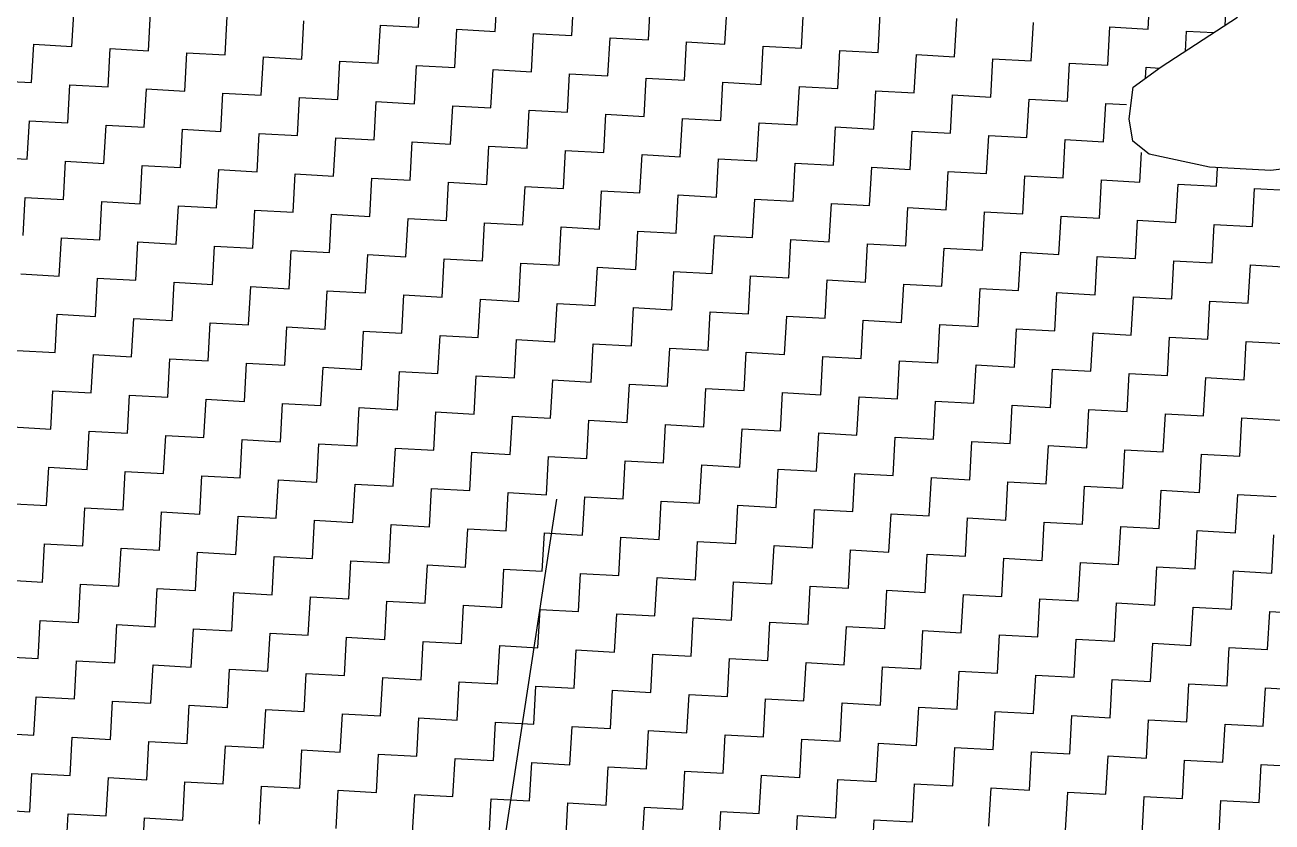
# Model space of a CAD drawing. Header units: metres. Extents: x 277693 to 280943, y 2038920 to 2043234.
# Drawn here: x 279005.1 to 279415.4, y 2042357.4 to 2042619.8 of the extents above; entities that cross this region are included whole.
import ezdxf

# ---------------------------------------------------------------- set-up
doc = ezdxf.new("R2010")
doc.units = ezdxf.units.M
doc.header["$MEASUREMENT"] = 0
doc.layers.add('POLY_HATCH', color=12, linetype='Continuous')

# ---------------------------------------------------------------- blocks, each defined once
blk = doc.blocks.new('344')
blk.add_lwpolyline([(279143.14, 2042221.69), (279180.17, 2042463.7)])
at = {"layer": 'POLY_HATCH', "linetype": 'Continuous'}
for p, q in [((279134.67, 2042619.09), (279135.36, 2042631.68)), ((279159.86, 2042617.7), (279160.55, 2042630.29)), ((279374.67, 2042618.48), (279375.37, 2042631.08)), ((279400.01, 2042619.76), (279400.56, 2042629.69)), ((279020.61, 2042612.74), (279021.31, 2042625.34)), ((279185.05, 2042616.31), (279185.74, 2042628.9)), ((279210.24, 2042614.92), (279210.93, 2042627.51)), ((279235.43, 2042613.53), (279236.13, 2042626.12)), ((279045.8, 2042611.35), (279046.5, 2042623.95)), ((279071, 2042609.96), (279071.69, 2042622.56)), ((279096.19, 2042608.57), (279096.88, 2042621.17)), ((279260.62, 2042612.14), (279261.32, 2042624.73)), ((279285.81, 2042610.75), (279286.51, 2042623.35)), ((279311, 2042609.36), (279311.7, 2042621.96)), ((279121.38, 2042607.19), (279122.07, 2042619.78)), ((279122.07, 2042619.78), (279134.67, 2042619.09)), ((279146.57, 2042605.8), (279147.26, 2042618.39)), ((279147.26, 2042618.39), (279159.86, 2042617.7)), ((279171.76, 2042604.41), (279172.45, 2042617)), ((279172.45, 2042617), (279185.05, 2042616.31)), ((279336.19, 2042607.97), (279336.89, 2042620.57)), ((279361.38, 2042606.58), (279362.08, 2042619.18)), ((279362.08, 2042619.18), (279374.67, 2042618.48)), ((279386.91, 2042611.22), (279387.27, 2042617.79)), ((279387.27, 2042617.79), (279396.23, 2042617.29)), ((279007.32, 2042600.84), (279008.02, 2042613.44)), ((279008.02, 2042613.44), (279020.61, 2042612.74)), ((279196.95, 2042603.02), (279197.64, 2042615.61)), ((279197.64, 2042615.61), (279210.24, 2042614.92)), ((279222.14, 2042601.63), (279222.83, 2042614.22)), ((279222.83, 2042614.22), (279235.43, 2042613.53)), ((279247.33, 2042600.24), (279248.03, 2042612.83)), ((279248.03, 2042612.83), (279260.62, 2042612.14)), ((279032.51, 2042599.45), (279033.21, 2042612.05)), ((279033.21, 2042612.05), (279045.8, 2042611.35)), ((279057.71, 2042598.06), (279058.4, 2042610.66)), ((279058.4, 2042610.66), (279071, 2042609.96)), ((279082.9, 2042596.67), (279083.59, 2042609.27)), ((279083.59, 2042609.27), (279096.19, 2042608.57)), ((279272.52, 2042598.85), (279273.22, 2042611.44)), ((279273.22, 2042611.44), (279285.81, 2042610.75)), ((279297.71, 2042597.46), (279298.41, 2042610.05)), ((279298.41, 2042610.05), (279311, 2042609.36)), ((279322.9, 2042596.07), (279323.6, 2042608.67)), ((279323.6, 2042608.67), (279336.19, 2042607.97)), ((279108.09, 2042595.28), (279108.78, 2042607.88)), ((279108.78, 2042607.88), (279121.38, 2042607.19)), ((279133.28, 2042593.9), (279133.97, 2042606.49)), ((279133.97, 2042606.49), (279146.57, 2042605.8)), ((279158.47, 2042592.51), (279159.16, 2042605.1)), ((279159.16, 2042605.1), (279171.76, 2042604.41)), ((279348.09, 2042594.68), (279348.79, 2042607.28)), ((279348.79, 2042607.28), (279361.38, 2042606.58)), ((279373.78, 2042602.27), (279373.98, 2042605.89)), ((279373.98, 2042605.89), (279378.41, 2042605.64)), ((278994.73, 2042601.54), (279007.32, 2042600.84)), ((279183.66, 2042591.12), (279184.35, 2042603.71)), ((279184.35, 2042603.71), (279196.95, 2042603.02)), ((279208.85, 2042589.73), (279209.54, 2042602.32)), ((279209.54, 2042602.32), (279222.14, 2042601.63)), ((279234.04, 2042588.34), (279234.74, 2042600.93)), ((279234.74, 2042600.93), (279247.33, 2042600.24)), ((279019.22, 2042587.55), (279019.92, 2042600.15)), ((279019.92, 2042600.15), (279032.51, 2042599.45)), ((279044.42, 2042586.16), (279045.11, 2042598.76)), ((279045.11, 2042598.76), (279057.71, 2042598.06)), ((279069.61, 2042584.77), (279070.3, 2042597.37)), ((279070.3, 2042597.37), (279082.9, 2042596.67)), ((279259.23, 2042586.95), (279259.93, 2042599.54)), ((279259.93, 2042599.54), (279272.52, 2042598.85)), ((279284.42, 2042585.56), (279285.12, 2042598.15)), ((279285.12, 2042598.15), (279297.71, 2042597.46)), ((279309.61, 2042584.17), (279310.31, 2042596.76)), ((279310.31, 2042596.76), (279322.9, 2042596.07)), ((279094.8, 2042583.38), (279095.49, 2042595.98)), ((279095.49, 2042595.98), (279108.09, 2042595.28)), ((279119.99, 2042581.99), (279120.68, 2042594.59)), ((279120.68, 2042594.59), (279133.28, 2042593.9)), ((279145.18, 2042580.6), (279145.87, 2042593.2)), ((279145.87, 2042593.2), (279158.47, 2042592.51)), ((279334.8, 2042582.78), (279335.5, 2042595.38)), ((279335.5, 2042595.38), (279348.09, 2042594.68)), ((279359.99, 2042581.39), (279360.69, 2042593.99)), ((279360.69, 2042593.99), (279367.59, 2042593.61)), ((279005.93, 2042575.65), (279006.63, 2042588.25)), ((279006.63, 2042588.25), (279019.22, 2042587.55)), ((279170.37, 2042579.22), (279171.06, 2042591.81)), ((279171.06, 2042591.81), (279183.66, 2042591.12)), ((279195.56, 2042577.83), (279196.25, 2042590.42)), ((279196.25, 2042590.42), (279208.85, 2042589.73)), ((279220.75, 2042576.44), (279221.45, 2042589.03)), ((279221.45, 2042589.03), (279234.04, 2042588.34)), ((279031.13, 2042574.26), (279031.82, 2042586.86)), ((279031.82, 2042586.86), (279044.42, 2042586.16)), ((279056.32, 2042572.87), (279057.01, 2042585.47)), ((279057.01, 2042585.47), (279069.61, 2042584.77)), ((279081.51, 2042571.48), (279082.2, 2042584.08)), ((279082.2, 2042584.08), (279094.8, 2042583.38)), ((279245.94, 2042575.05), (279246.64, 2042587.64)), ((279246.64, 2042587.64), (279259.23, 2042586.95)), ((279271.13, 2042573.66), (279271.83, 2042586.25)), ((279271.83, 2042586.25), (279284.42, 2042585.56)), ((279296.32, 2042572.27), (279297.02, 2042584.86)), ((279297.02, 2042584.86), (279309.61, 2042584.17)), ((279106.7, 2042570.09), (279107.39, 2042582.69)), ((279107.39, 2042582.69), (279119.99, 2042581.99)), ((279131.89, 2042568.7), (279132.58, 2042581.3)), ((279132.58, 2042581.3), (279145.18, 2042580.6)), ((279157.08, 2042567.31), (279157.77, 2042579.91)), ((279157.77, 2042579.91), (279170.37, 2042579.22)), ((279321.51, 2042570.88), (279322.21, 2042583.47)), ((279322.21, 2042583.47), (279334.8, 2042582.78)), ((279346.7, 2042569.49), (279347.4, 2042582.09)), ((279347.4, 2042582.09), (279359.99, 2042581.39)), ((278993.34, 2042576.35), (279005.93, 2042575.65)), ((279182.27, 2042565.93), (279182.96, 2042578.52)), ((279182.96, 2042578.52), (279195.56, 2042577.83)), ((279207.46, 2042564.54), (279208.16, 2042577.13)), ((279208.16, 2042577.13), (279220.75, 2042576.44)), ((279232.65, 2042563.15), (279233.35, 2042575.74)), ((279233.35, 2042575.74), (279245.94, 2042575.05)), ((279371.9, 2042568.1), (279372.43, 2042577.83)), ((279017.84, 2042562.36), (279018.53, 2042574.96)), ((279018.53, 2042574.96), (279031.13, 2042574.26)), ((279043.03, 2042560.97), (279043.72, 2042573.57)), ((279043.72, 2042573.57), (279056.32, 2042572.87)), ((279068.22, 2042559.58), (279068.91, 2042572.18)), ((279068.91, 2042572.18), (279081.51, 2042571.48)), ((279257.84, 2042561.76), (279258.54, 2042574.35)), ((279258.54, 2042574.35), (279271.13, 2042573.66)), ((279283.03, 2042560.37), (279283.73, 2042572.96)), ((279283.73, 2042572.96), (279296.32, 2042572.27)), ((279308.22, 2042558.98), (279308.92, 2042571.57)), ((279308.92, 2042571.57), (279321.51, 2042570.88)), ((279397.09, 2042566.71), (279397.42, 2042572.82)), ((279093.41, 2042558.19), (279094.1, 2042570.79)), ((279094.1, 2042570.79), (279106.7, 2042570.09)), ((279118.6, 2042556.8), (279119.29, 2042569.4)), ((279119.29, 2042569.4), (279131.89, 2042568.7)), ((279143.79, 2042555.41), (279144.48, 2042568.01)), ((279144.48, 2042568.01), (279157.08, 2042567.31)), ((279333.41, 2042557.59), (279334.11, 2042570.18)), ((279334.11, 2042570.18), (279346.7, 2042569.49)), ((279358.61, 2042556.2), (279359.3, 2042568.8)), ((279359.3, 2042568.8), (279371.9, 2042568.1)), ((279168.98, 2042554.02), (279169.67, 2042566.62)), ((279169.67, 2042566.62), (279182.27, 2042565.93)), ((279194.17, 2042552.64), (279194.87, 2042565.23)), ((279194.87, 2042565.23), (279207.46, 2042564.54)), ((279219.36, 2042551.25), (279220.06, 2042563.84)), ((279220.06, 2042563.84), (279232.65, 2042563.15)), ((279383.8, 2042554.81), (279384.49, 2042567.41)), ((279384.49, 2042567.41), (279397.09, 2042566.71)), ((279408.99, 2042553.42), (279409.68, 2042566.02)), ((279409.68, 2042566.02), (279422.28, 2042565.32)), ((279004.55, 2042550.46), (279005.24, 2042563.06)), ((279005.24, 2042563.06), (279017.84, 2042562.36)), ((279029.74, 2042549.07), (279030.43, 2042561.67)), ((279030.43, 2042561.67), (279043.03, 2042560.97)), ((279054.93, 2042547.68), (279055.62, 2042560.28)), ((279055.62, 2042560.28), (279068.22, 2042559.58)), ((279244.55, 2042549.86), (279245.25, 2042562.45)), ((279245.25, 2042562.45), (279257.84, 2042561.76)), ((279269.74, 2042548.47), (279270.44, 2042561.06)), ((279270.44, 2042561.06), (279283.03, 2042560.37)), ((279294.93, 2042547.08), (279295.63, 2042559.67)), ((279295.63, 2042559.67), (279308.22, 2042558.98)), ((279080.12, 2042546.29), (279080.81, 2042558.89)), ((279080.81, 2042558.89), (279093.41, 2042558.19)), ((279105.31, 2042544.9), (279106, 2042557.5)), ((279106, 2042557.5), (279118.6, 2042556.8)), ((279130.5, 2042543.51), (279131.19, 2042556.11)), ((279131.19, 2042556.11), (279143.79, 2042555.41)), ((279320.12, 2042545.69), (279320.82, 2042558.28)), ((279320.82, 2042558.28), (279333.41, 2042557.59)), ((279345.32, 2042544.3), (279346.01, 2042556.89)), ((279346.01, 2042556.89), (279358.61, 2042556.2)), ((279370.51, 2042542.91), (279371.2, 2042555.51)), ((279371.2, 2042555.51), (279383.8, 2042554.81)), ((279155.69, 2042542.12), (279156.38, 2042554.72)), ((279156.38, 2042554.72), (279168.98, 2042554.02)), ((279180.88, 2042540.73), (279181.58, 2042553.33)), ((279181.58, 2042553.33), (279194.17, 2042552.64)), ((279206.07, 2042539.35), (279206.77, 2042551.94)), ((279206.77, 2042551.94), (279219.36, 2042551.25)), ((279395.7, 2042541.52), (279396.39, 2042554.12)), ((279396.39, 2042554.12), (279408.99, 2042553.42)), ((279016.45, 2042537.17), (279017.14, 2042549.77)), ((279017.14, 2042549.77), (279029.74, 2042549.07)), ((279041.64, 2042535.78), (279042.33, 2042548.38)), ((279042.33, 2042548.38), (279054.93, 2042547.68)), ((279066.83, 2042534.39), (279067.52, 2042546.99)), ((279067.52, 2042546.99), (279080.12, 2042546.29)), ((279231.26, 2042537.96), (279231.96, 2042550.55)), ((279231.96, 2042550.55), (279244.55, 2042549.86)), ((279256.45, 2042536.57), (279257.15, 2042549.16)), ((279257.15, 2042549.16), (279269.74, 2042548.47)), ((279281.64, 2042535.18), (279282.34, 2042547.77)), ((279282.34, 2042547.77), (279294.93, 2042547.08)), ((279092.02, 2042533), (279092.71, 2042545.6)), ((279092.71, 2042545.6), (279105.31, 2042544.9)), ((279117.21, 2042531.61), (279117.9, 2042544.21)), ((279117.9, 2042544.21), (279130.5, 2042543.51)), ((279142.4, 2042530.22), (279143.09, 2042542.82)), ((279143.09, 2042542.82), (279155.69, 2042542.12)), ((279306.83, 2042533.79), (279307.53, 2042546.38)), ((279307.53, 2042546.38), (279320.12, 2042545.69)), ((279332.03, 2042532.4), (279332.72, 2042544.99)), ((279332.72, 2042544.99), (279345.32, 2042544.3)), ((279357.22, 2042531.01), (279357.91, 2042543.6)), ((279357.91, 2042543.6), (279370.51, 2042542.91)), ((279167.59, 2042528.83), (279168.29, 2042541.43)), ((279168.29, 2042541.43), (279180.88, 2042540.73)), ((279192.78, 2042527.44), (279193.48, 2042540.04)), ((279193.48, 2042540.04), (279206.07, 2042539.35)), ((279382.41, 2042529.62), (279383.1, 2042542.22)), ((279383.1, 2042542.22), (279395.7, 2042541.52)), ((279407.6, 2042528.23), (279408.29, 2042540.83)), ((279408.29, 2042540.83), (279420.89, 2042540.13)), ((279003.85, 2042537.86), (279016.45, 2042537.17)), ((279028.35, 2042523.88), (279029.04, 2042536.48)), ((279029.04, 2042536.48), (279041.64, 2042535.78)), ((279053.54, 2042522.49), (279054.23, 2042535.09)), ((279054.23, 2042535.09), (279066.83, 2042534.39)), ((279217.97, 2042526.06), (279218.67, 2042538.65)), ((279218.67, 2042538.65), (279231.26, 2042537.96)), ((279243.16, 2042524.67), (279243.86, 2042537.26)), ((279243.86, 2042537.26), (279256.45, 2042536.57)), ((279268.35, 2042523.28), (279269.05, 2042535.87)), ((279269.05, 2042535.87), (279281.64, 2042535.18)), ((279078.73, 2042521.1), (279079.42, 2042533.7)), ((279079.42, 2042533.7), (279092.02, 2042533)), ((279103.92, 2042519.71), (279104.61, 2042532.31)), ((279104.61, 2042532.31), (279117.21, 2042531.61)), ((279129.11, 2042518.32), (279129.8, 2042530.92)), ((279129.8, 2042530.92), (279142.4, 2042530.22)), ((279293.54, 2042521.89), (279294.24, 2042534.48)), ((279294.24, 2042534.48), (279306.83, 2042533.79)), ((279318.74, 2042520.5), (279319.43, 2042533.09)), ((279319.43, 2042533.09), (279332.03, 2042532.4)), ((279343.93, 2042519.11), (279344.62, 2042531.7)), ((279344.62, 2042531.7), (279357.22, 2042531.01)), ((279154.3, 2042516.93), (279155, 2042529.53)), ((279155, 2042529.53), (279167.59, 2042528.83)), ((279179.49, 2042515.54), (279180.19, 2042528.14)), ((279180.19, 2042528.14), (279192.78, 2042527.44)), ((279204.68, 2042514.15), (279205.38, 2042526.75)), ((279205.38, 2042526.75), (279217.97, 2042526.06)), ((279369.12, 2042517.72), (279369.81, 2042530.31)), ((279369.81, 2042530.31), (279382.41, 2042529.62)), ((279394.31, 2042516.33), (279395, 2042528.93)), ((279395, 2042528.93), (279407.6, 2042528.23)), ((279015.06, 2042511.98), (279015.75, 2042524.57)), ((279015.75, 2042524.57), (279028.35, 2042523.88)), ((279040.25, 2042510.59), (279040.94, 2042523.19)), ((279040.94, 2042523.19), (279053.54, 2042522.49)), ((279229.87, 2042512.77), (279230.57, 2042525.36)), ((279230.57, 2042525.36), (279243.16, 2042524.67)), ((279255.06, 2042511.38), (279255.76, 2042523.97)), ((279255.76, 2042523.97), (279268.35, 2042523.28)), ((279280.25, 2042509.99), (279280.95, 2042522.58)), ((279280.95, 2042522.58), (279293.54, 2042521.89)), ((279065.44, 2042509.2), (279066.13, 2042521.8)), ((279066.13, 2042521.8), (279078.73, 2042521.1)), ((279090.63, 2042507.81), (279091.32, 2042520.41)), ((279091.32, 2042520.41), (279103.92, 2042519.71)), ((279115.82, 2042506.42), (279116.51, 2042519.02)), ((279116.51, 2042519.02), (279129.11, 2042518.32)), ((279305.45, 2042508.6), (279306.14, 2042521.19)), ((279306.14, 2042521.19), (279318.74, 2042520.5)), ((279330.64, 2042507.21), (279331.33, 2042519.8)), ((279331.33, 2042519.8), (279343.93, 2042519.11)), ((279355.83, 2042505.82), (279356.52, 2042518.41)), ((279356.52, 2042518.41), (279369.12, 2042517.72)), ((279141.01, 2042505.03), (279141.71, 2042517.63)), ((279141.71, 2042517.63), (279154.3, 2042516.93)), ((279166.2, 2042503.64), (279166.9, 2042516.24)), ((279166.9, 2042516.24), (279179.49, 2042515.54)), ((279191.39, 2042502.25), (279192.09, 2042514.85)), ((279192.09, 2042514.85), (279204.68, 2042514.15)), ((279381.02, 2042504.43), (279381.71, 2042517.02)), ((279381.71, 2042517.02), (279394.31, 2042516.33)), ((279406.21, 2042503.04), (279406.9, 2042515.64)), ((279406.9, 2042515.64), (279419.5, 2042514.94)), ((279002.46, 2042512.67), (279015.06, 2042511.98)), ((279026.96, 2042498.69), (279027.65, 2042511.28)), ((279027.65, 2042511.28), (279040.25, 2042510.59)), ((279216.58, 2042500.86), (279217.28, 2042513.46)), ((279217.28, 2042513.46), (279229.87, 2042512.77)), ((279241.77, 2042499.48), (279242.47, 2042512.07)), ((279242.47, 2042512.07), (279255.06, 2042511.38)), ((279266.96, 2042498.09), (279267.66, 2042510.68)), ((279267.66, 2042510.68), (279280.25, 2042509.99)), ((279052.15, 2042497.3), (279052.84, 2042509.9)), ((279052.84, 2042509.9), (279065.44, 2042509.2)), ((279077.34, 2042495.91), (279078.03, 2042508.51)), ((279078.03, 2042508.51), (279090.63, 2042507.81)), ((279102.53, 2042494.52), (279103.22, 2042507.12)), ((279103.22, 2042507.12), (279115.82, 2042506.42)), ((279292.16, 2042496.7), (279292.85, 2042509.29)), ((279292.85, 2042509.29), (279305.45, 2042508.6)), ((279317.35, 2042495.31), (279318.04, 2042507.9)), ((279318.04, 2042507.9), (279330.64, 2042507.21)), ((279342.54, 2042493.92), (279343.23, 2042506.51)), ((279343.23, 2042506.51), (279355.83, 2042505.82)), ((279127.72, 2042493.13), (279128.42, 2042505.73)), ((279128.42, 2042505.73), (279141.01, 2042505.03)), ((279152.91, 2042491.74), (279153.61, 2042504.34)), ((279153.61, 2042504.34), (279166.2, 2042503.64)), ((279178.1, 2042490.35), (279178.8, 2042502.95)), ((279178.8, 2042502.95), (279191.39, 2042502.25)), ((279367.73, 2042492.53), (279368.42, 2042505.12)), ((279368.42, 2042505.12), (279381.02, 2042504.43)), ((279392.92, 2042491.14), (279393.61, 2042503.73)), ((279393.61, 2042503.73), (279406.21, 2042503.04)), ((279013.67, 2042486.79), (279014.36, 2042499.38)), ((279014.36, 2042499.38), (279026.96, 2042498.69)), ((279038.86, 2042485.4), (279039.55, 2042497.99)), ((279039.55, 2042497.99), (279052.15, 2042497.3)), ((279203.29, 2042488.96), (279203.99, 2042501.56)), ((279203.99, 2042501.56), (279216.58, 2042500.86)), ((279228.48, 2042487.57), (279229.18, 2042500.17)), ((279229.18, 2042500.17), (279241.77, 2042499.48)), ((279253.67, 2042486.19), (279254.37, 2042498.78)), ((279254.37, 2042498.78), (279266.96, 2042498.09)), ((279064.05, 2042484.01), (279064.74, 2042496.61)), ((279064.74, 2042496.61), (279077.34, 2042495.91)), ((279089.24, 2042482.62), (279089.93, 2042495.22)), ((279089.93, 2042495.22), (279102.53, 2042494.52)), ((279114.43, 2042481.23), (279115.13, 2042493.83)), ((279115.13, 2042493.83), (279127.72, 2042493.13)), ((279278.87, 2042484.8), (279279.56, 2042497.39)), ((279279.56, 2042497.39), (279292.16, 2042496.7)), ((279304.06, 2042483.41), (279304.75, 2042496)), ((279304.75, 2042496), (279317.35, 2042495.31)), ((279329.25, 2042482.02), (279329.94, 2042494.61)), ((279329.94, 2042494.61), (279342.54, 2042493.92)), ((279139.62, 2042479.84), (279140.32, 2042492.44)), ((279140.32, 2042492.44), (279152.91, 2042491.74)), ((279164.81, 2042478.45), (279165.51, 2042491.05)), ((279165.51, 2042491.05), (279178.1, 2042490.35)), ((279190, 2042477.06), (279190.7, 2042489.66)), ((279190.7, 2042489.66), (279203.29, 2042488.96)), ((279354.44, 2042480.63), (279355.13, 2042493.22)), ((279355.13, 2042493.22), (279367.73, 2042492.53)), ((279379.63, 2042479.24), (279380.32, 2042491.83)), ((279380.32, 2042491.83), (279392.92, 2042491.14)), ((279404.82, 2042477.85), (279405.51, 2042490.44)), ((279405.51, 2042490.44), (279418.11, 2042489.75)), ((279001.07, 2042487.48), (279013.67, 2042486.79)), ((279025.57, 2042473.5), (279026.26, 2042486.09)), ((279026.26, 2042486.09), (279038.86, 2042485.4)), ((279215.19, 2042475.67), (279215.89, 2042488.27)), ((279215.89, 2042488.27), (279228.48, 2042487.57)), ((279240.38, 2042474.28), (279241.08, 2042486.88)), ((279241.08, 2042486.88), (279253.67, 2042486.19)), ((279265.58, 2042472.9), (279266.27, 2042485.49)), ((279266.27, 2042485.49), (279278.87, 2042484.8)), ((279050.76, 2042472.11), (279051.45, 2042484.7)), ((279051.45, 2042484.7), (279064.05, 2042484.01)), ((279075.95, 2042470.72), (279076.64, 2042483.32)), ((279076.64, 2042483.32), (279089.24, 2042482.62)), ((279101.14, 2042469.33), (279101.83, 2042481.93)), ((279101.83, 2042481.93), (279114.43, 2042481.23)), ((279290.77, 2042471.51), (279291.46, 2042484.1)), ((279291.46, 2042484.1), (279304.06, 2042483.41)), ((279315.96, 2042470.12), (279316.65, 2042482.71)), ((279316.65, 2042482.71), (279329.25, 2042482.02)), ((279341.15, 2042468.73), (279341.84, 2042481.32)), ((279341.84, 2042481.32), (279354.44, 2042480.63)), ((279126.33, 2042467.94), (279127.03, 2042480.54)), ((279127.03, 2042480.54), (279139.62, 2042479.84)), ((279151.52, 2042466.55), (279152.22, 2042479.15)), ((279152.22, 2042479.15), (279164.81, 2042478.45)), ((279176.71, 2042465.16), (279177.41, 2042477.76)), ((279177.41, 2042477.76), (279190, 2042477.06)), ((279366.34, 2042467.34), (279367.03, 2042479.93)), ((279367.03, 2042479.93), (279379.63, 2042479.24)), ((279391.53, 2042465.95), (279392.22, 2042478.54)), ((279392.22, 2042478.54), (279404.82, 2042477.85)), ((279012.28, 2042461.6), (279012.97, 2042474.19)), ((279012.97, 2042474.19), (279025.57, 2042473.5)), ((279201.9, 2042463.77), (279202.6, 2042476.37)), ((279202.6, 2042476.37), (279215.19, 2042475.67)), ((279227.09, 2042462.38), (279227.79, 2042474.98)), ((279227.79, 2042474.98), (279240.38, 2042474.28)), ((279252.28, 2042460.99), (279252.98, 2042473.59)), ((279252.98, 2042473.59), (279265.58, 2042472.9)), ((279037.47, 2042460.21), (279038.16, 2042472.8)), ((279038.16, 2042472.8), (279050.76, 2042472.11)), ((279062.66, 2042458.82), (279063.35, 2042471.41)), ((279063.35, 2042471.41), (279075.95, 2042470.72)), ((279087.85, 2042457.43), (279088.54, 2042470.03)), ((279088.54, 2042470.03), (279101.14, 2042469.33)), ((279277.48, 2042459.6), (279278.17, 2042472.2)), ((279278.17, 2042472.2), (279290.77, 2042471.51)), ((279302.67, 2042458.22), (279303.36, 2042470.81)), ((279303.36, 2042470.81), (279315.96, 2042470.12)), ((279327.86, 2042456.83), (279328.55, 2042469.42)), ((279328.55, 2042469.42), (279341.15, 2042468.73)), ((279113.04, 2042456.04), (279113.74, 2042468.64)), ((279113.74, 2042468.64), (279126.33, 2042467.94)), ((279138.23, 2042454.65), (279138.93, 2042467.25)), ((279138.93, 2042467.25), (279151.52, 2042466.55)), ((279163.42, 2042453.26), (279164.12, 2042465.86)), ((279164.12, 2042465.86), (279176.71, 2042465.16)), ((279353.05, 2042455.44), (279353.74, 2042468.03)), ((279353.74, 2042468.03), (279366.34, 2042467.34)), ((279378.24, 2042454.05), (279378.93, 2042466.64)), ((279378.93, 2042466.64), (279391.53, 2042465.95)), ((279403.43, 2042452.66), (279404.12, 2042465.25)), ((279404.12, 2042465.25), (279416.72, 2042464.56)), ((278999.68, 2042462.29), (279012.28, 2042461.6)), ((279024.18, 2042448.31), (279024.87, 2042460.9)), ((279024.87, 2042460.9), (279037.47, 2042460.21)), ((279188.61, 2042451.87), (279189.31, 2042464.47)), ((279189.31, 2042464.47), (279201.9, 2042463.77)), ((279213.8, 2042450.48), (279214.5, 2042463.08)), ((279214.5, 2042463.08), (279227.09, 2042462.38)), ((279238.99, 2042449.09), (279239.69, 2042461.69)), ((279239.69, 2042461.69), (279252.28, 2042460.99)), ((279049.37, 2042446.92), (279050.06, 2042459.51)), ((279050.06, 2042459.51), (279062.66, 2042458.82)), ((279074.56, 2042445.53), (279075.25, 2042458.12)), ((279075.25, 2042458.12), (279087.85, 2042457.43)), ((279099.75, 2042444.14), (279100.45, 2042456.74)), ((279100.45, 2042456.74), (279113.04, 2042456.04)), ((279264.19, 2042447.7), (279264.88, 2042460.3)), ((279264.88, 2042460.3), (279277.48, 2042459.6)), ((279289.38, 2042446.31), (279290.07, 2042458.91)), ((279290.07, 2042458.91), (279302.67, 2042458.22)), ((279314.57, 2042444.93), (279315.26, 2042457.52)), ((279315.26, 2042457.52), (279327.86, 2042456.83)), ((279124.94, 2042442.75), (279125.64, 2042455.35)), ((279125.64, 2042455.35), (279138.23, 2042454.65)), ((279150.13, 2042441.36), (279150.83, 2042453.96)), ((279150.83, 2042453.96), (279163.42, 2042453.26)), ((279175.32, 2042439.97), (279176.02, 2042452.57)), ((279176.02, 2042452.57), (279188.61, 2042451.87)), ((279339.76, 2042443.54), (279340.45, 2042456.13)), ((279340.45, 2042456.13), (279353.05, 2042455.44)), ((279364.95, 2042442.15), (279365.64, 2042454.74)), ((279365.64, 2042454.74), (279378.24, 2042454.05)), ((279390.14, 2042440.76), (279390.83, 2042453.35)), ((279390.83, 2042453.35), (279403.43, 2042452.66)), ((279010.89, 2042436.41), (279011.58, 2042449)), ((279011.58, 2042449), (279024.18, 2042448.31)), ((279200.51, 2042438.58), (279201.21, 2042451.18)), ((279201.21, 2042451.18), (279213.8, 2042450.48)), ((279225.7, 2042437.19), (279226.4, 2042449.79)), ((279226.4, 2042449.79), (279238.99, 2042449.09)), ((279415.33, 2042439.37), (279416.03, 2042451.96)), ((279036.08, 2042435.02), (279036.77, 2042447.61)), ((279036.77, 2042447.61), (279049.37, 2042446.92)), ((279061.27, 2042433.63), (279061.96, 2042446.22)), ((279061.96, 2042446.22), (279074.56, 2042445.53)), ((279086.46, 2042432.24), (279087.16, 2042444.83)), ((279087.16, 2042444.83), (279099.75, 2042444.14)), ((279250.9, 2042435.8), (279251.59, 2042448.4)), ((279251.59, 2042448.4), (279264.19, 2042447.7)), ((279276.09, 2042434.41), (279276.78, 2042447.01)), ((279276.78, 2042447.01), (279289.38, 2042446.31)), ((279301.28, 2042433.02), (279301.97, 2042445.62)), ((279301.97, 2042445.62), (279314.57, 2042444.93)), ((279111.65, 2042430.85), (279112.35, 2042443.45)), ((279112.35, 2042443.45), (279124.94, 2042442.75)), ((279136.84, 2042429.46), (279137.54, 2042442.06)), ((279137.54, 2042442.06), (279150.13, 2042441.36)), ((279162.03, 2042428.07), (279162.73, 2042440.67)), ((279162.73, 2042440.67), (279175.32, 2042439.97)), ((279326.47, 2042431.64), (279327.16, 2042444.23)), ((279327.16, 2042444.23), (279339.76, 2042443.54)), ((279351.66, 2042430.25), (279352.35, 2042442.84)), ((279352.35, 2042442.84), (279364.95, 2042442.15)), ((279376.85, 2042428.86), (279377.54, 2042441.45)), ((279377.54, 2042441.45), (279390.14, 2042440.76)), ((278998.29, 2042437.1), (279010.89, 2042436.41)), ((279187.22, 2042426.68), (279187.92, 2042439.28)), ((279187.92, 2042439.28), (279200.51, 2042438.58)), ((279212.41, 2042425.29), (279213.11, 2042437.89)), ((279213.11, 2042437.89), (279225.7, 2042437.19)), ((279237.61, 2042423.9), (279238.3, 2042436.5)), ((279238.3, 2042436.5), (279250.9, 2042435.8)), ((279402.04, 2042427.47), (279402.73, 2042440.06)), ((279402.73, 2042440.06), (279415.33, 2042439.37)), ((279022.79, 2042423.12), (279023.48, 2042435.71)), ((279023.48, 2042435.71), (279036.08, 2042435.02)), ((279047.98, 2042421.73), (279048.67, 2042434.32)), ((279048.67, 2042434.32), (279061.27, 2042433.63)), ((279073.17, 2042420.34), (279073.87, 2042432.93)), ((279073.87, 2042432.93), (279086.46, 2042432.24)), ((279262.8, 2042422.51), (279263.49, 2042435.11)), ((279263.49, 2042435.11), (279276.09, 2042434.41)), ((279287.99, 2042421.12), (279288.68, 2042433.72)), ((279288.68, 2042433.72), (279301.28, 2042433.02)), ((279313.18, 2042419.73), (279313.87, 2042432.33)), ((279313.87, 2042432.33), (279326.47, 2042431.64)), ((279098.36, 2042418.95), (279099.06, 2042431.54)), ((279099.06, 2042431.54), (279111.65, 2042430.85)), ((279123.55, 2042417.56), (279124.25, 2042430.15)), ((279124.25, 2042430.15), (279136.84, 2042429.46)), ((279148.74, 2042416.17), (279149.44, 2042428.77)), ((279149.44, 2042428.77), (279162.03, 2042428.07)), ((279338.37, 2042418.35), (279339.06, 2042430.94)), ((279339.06, 2042430.94), (279351.66, 2042430.25)), ((279363.56, 2042416.96), (279364.25, 2042429.55)), ((279364.25, 2042429.55), (279376.85, 2042428.86)), ((279388.75, 2042415.57), (279389.44, 2042428.16)), ((279389.44, 2042428.16), (279402.04, 2042427.47)), ((279173.93, 2042414.78), (279174.63, 2042427.38)), ((279174.63, 2042427.38), (279187.22, 2042426.68)), ((279199.12, 2042413.39), (279199.82, 2042425.99)), ((279199.82, 2042425.99), (279212.41, 2042425.29)), ((279224.32, 2042412), (279225.01, 2042424.6)), ((279225.01, 2042424.6), (279237.61, 2042423.9)), ((279413.94, 2042414.18), (279414.64, 2042426.77)), ((279414.64, 2042426.77), (279427.23, 2042426.08)), ((279009.5, 2042411.22), (279010.19, 2042423.81)), ((279010.19, 2042423.81), (279022.79, 2042423.12)), ((279034.69, 2042409.83), (279035.38, 2042422.42)), ((279035.38, 2042422.42), (279047.98, 2042421.73)), ((279059.88, 2042408.44), (279060.58, 2042421.03)), ((279060.58, 2042421.03), (279073.17, 2042420.34)), ((279249.51, 2042410.61), (279250.2, 2042423.21)), ((279250.2, 2042423.21), (279262.8, 2042422.51)), ((279274.7, 2042409.22), (279275.39, 2042421.82)), ((279275.39, 2042421.82), (279287.99, 2042421.12)), ((279299.89, 2042407.83), (279300.58, 2042420.43)), ((279300.58, 2042420.43), (279313.18, 2042419.73)), ((279085.07, 2042407.05), (279085.77, 2042419.64)), ((279085.77, 2042419.64), (279098.36, 2042418.95)), ((279110.26, 2042405.66), (279110.96, 2042418.25)), ((279110.96, 2042418.25), (279123.55, 2042417.56)), ((279135.45, 2042404.27), (279136.15, 2042416.86)), ((279136.15, 2042416.86), (279148.74, 2042416.17)), ((279325.08, 2042406.44), (279325.77, 2042419.04)), ((279325.77, 2042419.04), (279338.37, 2042418.35)), ((279350.27, 2042405.06), (279350.96, 2042417.65)), ((279350.96, 2042417.65), (279363.56, 2042416.96)), ((279375.46, 2042403.67), (279376.15, 2042416.26)), ((279376.15, 2042416.26), (279388.75, 2042415.57)), ((278996.9, 2042411.91), (279009.5, 2042411.22)), ((279160.64, 2042402.88), (279161.34, 2042415.48)), ((279161.34, 2042415.48), (279173.93, 2042414.78)), ((279185.83, 2042401.49), (279186.53, 2042414.09)), ((279186.53, 2042414.09), (279199.12, 2042413.39)), ((279211.03, 2042400.1), (279211.72, 2042412.7)), ((279211.72, 2042412.7), (279224.32, 2042412)), ((279400.65, 2042402.28), (279401.35, 2042414.87)), ((279401.35, 2042414.87), (279413.94, 2042414.18)), ((279021.4, 2042397.93), (279022.09, 2042410.52)), ((279022.09, 2042410.52), (279034.69, 2042409.83)), ((279046.59, 2042396.54), (279047.29, 2042409.13)), ((279047.29, 2042409.13), (279059.88, 2042408.44)), ((279071.78, 2042395.15), (279072.48, 2042407.74)), ((279072.48, 2042407.74), (279085.07, 2042407.05)), ((279236.22, 2042398.71), (279236.91, 2042411.31)), ((279236.91, 2042411.31), (279249.51, 2042410.61)), ((279261.41, 2042397.32), (279262.1, 2042409.92)), ((279262.1, 2042409.92), (279274.7, 2042409.22)), ((279286.6, 2042395.93), (279287.29, 2042408.53)), ((279287.29, 2042408.53), (279299.89, 2042407.83)), ((279096.97, 2042393.76), (279097.67, 2042406.35)), ((279097.67, 2042406.35), (279110.26, 2042405.66)), ((279122.16, 2042392.37), (279122.86, 2042404.96)), ((279122.86, 2042404.96), (279135.45, 2042404.27)), ((279147.35, 2042390.98), (279148.05, 2042403.57)), ((279148.05, 2042403.57), (279160.64, 2042402.88)), ((279311.79, 2042394.54), (279312.48, 2042407.14)), ((279312.48, 2042407.14), (279325.08, 2042406.44)), ((279336.98, 2042393.15), (279337.67, 2042405.75)), ((279337.67, 2042405.75), (279350.27, 2042405.06)), ((279362.17, 2042391.77), (279362.86, 2042404.36)), ((279362.86, 2042404.36), (279375.46, 2042403.67)), ((279172.54, 2042389.59), (279173.24, 2042402.19)), ((279173.24, 2042402.19), (279185.83, 2042401.49)), ((279197.74, 2042388.2), (279198.43, 2042400.8)), ((279198.43, 2042400.8), (279211.03, 2042400.1)), ((279222.93, 2042386.81), (279223.62, 2042399.41)), ((279223.62, 2042399.41), (279236.22, 2042398.71)), ((279387.36, 2042390.38), (279388.06, 2042402.97)), ((279388.06, 2042402.97), (279400.65, 2042402.28)), ((279412.55, 2042388.99), (279413.25, 2042401.58)), ((279413.25, 2042401.58), (279425.84, 2042400.89)), ((279008.11, 2042386.03), (279008.8, 2042398.62)), ((279008.8, 2042398.62), (279021.4, 2042397.93)), ((279033.3, 2042384.64), (279034, 2042397.23)), ((279034, 2042397.23), (279046.59, 2042396.54)), ((279058.49, 2042383.25), (279059.19, 2042395.84)), ((279059.19, 2042395.84), (279071.78, 2042395.15)), ((279248.12, 2042385.42), (279248.81, 2042398.02)), ((279248.81, 2042398.02), (279261.41, 2042397.32)), ((279273.31, 2042384.03), (279274, 2042396.63)), ((279274, 2042396.63), (279286.6, 2042395.93)), ((279298.5, 2042382.64), (279299.19, 2042395.24)), ((279299.19, 2042395.24), (279311.79, 2042394.54)), ((279083.68, 2042381.86), (279084.38, 2042394.45)), ((279084.38, 2042394.45), (279096.97, 2042393.76)), ((279108.87, 2042380.47), (279109.57, 2042393.06)), ((279109.57, 2042393.06), (279122.16, 2042392.37)), ((279134.06, 2042379.08), (279134.76, 2042391.67)), ((279134.76, 2042391.67), (279147.35, 2042390.98)), ((279323.69, 2042381.25), (279324.38, 2042393.85)), ((279324.38, 2042393.85), (279336.98, 2042393.15)), ((279348.88, 2042379.86), (279349.57, 2042392.46)), ((279349.57, 2042392.46), (279362.17, 2042391.77)), ((279374.07, 2042378.48), (279374.77, 2042391.07)), ((279374.77, 2042391.07), (279387.36, 2042390.38)), ((279159.25, 2042377.69), (279159.95, 2042390.28)), ((279159.95, 2042390.28), (279172.54, 2042389.59)), ((279184.45, 2042376.3), (279185.14, 2042388.9)), ((279185.14, 2042388.9), (279197.74, 2042388.2)), ((279209.64, 2042374.91), (279210.33, 2042387.51)), ((279210.33, 2042387.51), (279222.93, 2042386.81)), ((279399.26, 2042377.09), (279399.96, 2042389.68)), ((279399.96, 2042389.68), (279412.55, 2042388.99)), ((278995.51, 2042386.72), (279008.11, 2042386.03)), ((279020.01, 2042372.74), (279020.71, 2042385.33)), ((279020.71, 2042385.33), (279033.3, 2042384.64)), ((279045.2, 2042371.35), (279045.9, 2042383.94)), ((279045.9, 2042383.94), (279058.49, 2042383.25)), ((279234.83, 2042373.52), (279235.52, 2042386.12)), ((279235.52, 2042386.12), (279248.12, 2042385.42)), ((279260.02, 2042372.13), (279260.71, 2042384.73)), ((279260.71, 2042384.73), (279273.31, 2042384.03)), ((279285.21, 2042370.74), (279285.9, 2042383.34)), ((279285.9, 2042383.34), (279298.5, 2042382.64)), ((279070.39, 2042369.96), (279071.09, 2042382.55)), ((279071.09, 2042382.55), (279083.68, 2042381.86)), ((279095.58, 2042368.57), (279096.28, 2042381.16)), ((279096.28, 2042381.16), (279108.87, 2042380.47)), ((279120.77, 2042367.18), (279121.47, 2042379.77)), ((279121.47, 2042379.77), (279134.06, 2042379.08)), ((279310.4, 2042369.35), (279311.09, 2042381.95)), ((279311.09, 2042381.95), (279323.69, 2042381.25)), ((279335.59, 2042367.96), (279336.28, 2042380.56)), ((279336.28, 2042380.56), (279348.88, 2042379.86)), ((279360.78, 2042366.57), (279361.48, 2042379.17)), ((279361.48, 2042379.17), (279374.07, 2042378.48)), ((279145.96, 2042365.79), (279146.66, 2042378.38)), ((279146.66, 2042378.38), (279159.25, 2042377.69)), ((279171.16, 2042364.4), (279171.85, 2042376.99)), ((279171.85, 2042376.99), (279184.45, 2042376.3)), ((279196.35, 2042363.01), (279197.04, 2042375.61)), ((279197.04, 2042375.61), (279209.64, 2042374.91)), ((279385.97, 2042365.19), (279386.67, 2042377.78)), ((279386.67, 2042377.78), (279399.26, 2042377.09)), ((279411.16, 2042363.8), (279411.86, 2042376.39)), ((279411.86, 2042376.39), (279424.45, 2042375.7)), ((279006.72, 2042360.83), (279007.42, 2042373.43)), ((279007.42, 2042373.43), (279020.01, 2042372.74)), ((279031.91, 2042359.45), (279032.61, 2042372.04)), ((279032.61, 2042372.04), (279045.2, 2042371.35)), ((279057.1, 2042358.06), (279057.8, 2042370.65)), ((279057.8, 2042370.65), (279070.39, 2042369.96)), ((279221.54, 2042361.62), (279222.23, 2042374.22)), ((279222.23, 2042374.22), (279234.83, 2042373.52)), ((279246.73, 2042360.23), (279247.42, 2042372.83)), ((279247.42, 2042372.83), (279260.02, 2042372.13)), ((279271.92, 2042358.84), (279272.61, 2042371.44)), ((279272.61, 2042371.44), (279285.21, 2042370.74)), ((279082.29, 2042356.67), (279082.99, 2042369.26)), ((279082.99, 2042369.26), (279095.58, 2042368.57)), ((279107.48, 2042355.28), (279108.18, 2042367.87)), ((279108.18, 2042367.87), (279120.77, 2042367.18)), ((279132.67, 2042353.89), (279133.37, 2042366.48)), ((279133.37, 2042366.48), (279145.96, 2042365.79)), ((279297.11, 2042357.45), (279297.8, 2042370.05)), ((279297.8, 2042370.05), (279310.4, 2042369.35)), ((279322.3, 2042356.06), (279322.99, 2042368.66)), ((279322.99, 2042368.66), (279335.59, 2042367.96)), ((279347.49, 2042354.67), (279348.19, 2042367.27)), ((279348.19, 2042367.27), (279360.78, 2042366.57)), ((279157.87, 2042352.5), (279158.56, 2042365.09)), ((279158.56, 2042365.09), (279171.16, 2042364.4)), ((279183.06, 2042351.11), (279183.75, 2042363.7)), ((279183.75, 2042363.7), (279196.35, 2042363.01)), ((279208.25, 2042349.72), (279208.94, 2042362.32)), ((279208.94, 2042362.32), (279221.54, 2042361.62)), ((279372.68, 2042353.28), (279373.38, 2042365.88)), ((279373.38, 2042365.88), (279385.97, 2042365.19)), ((279397.87, 2042351.9), (279398.57, 2042364.49)), ((279398.57, 2042364.49), (279411.16, 2042363.8)), ((278994.13, 2042361.53), (279006.72, 2042360.83)), ((279018.62, 2042347.54), (279019.32, 2042360.14)), ((279019.32, 2042360.14), (279031.91, 2042359.45)), ((279043.81, 2042346.16), (279044.51, 2042358.75)), ((279044.51, 2042358.75), (279057.1, 2042358.06)), ((279233.44, 2042348.33), (279234.13, 2042360.93)), ((279234.13, 2042360.93), (279246.73, 2042360.23)), ((279258.63, 2042346.94), (279259.32, 2042359.54)), ((279259.32, 2042359.54), (279271.92, 2042358.84)), ((279283.82, 2042345.55), (279284.51, 2042358.15)), ((279284.51, 2042358.15), (279297.11, 2042357.45))]:
    blk.add_line(p, q, dxfattribs=at)
at = {"layer": 'POLY_HATCH'}
for p, q in [((279378.98, 2042606.06), (279404.07, 2042622.4)), ((279369.74, 2042599.32), (279378.98, 2042606.06)), ((279368.36, 2042588.92), (279369.74, 2042599.32)), ((279369.57, 2042581.6), (279368.36, 2042588.92)), ((279374.98, 2042577.28), (279369.57, 2042581.6)), ((279394.89, 2042572.96), (279374.98, 2042577.28)), ((279414.99, 2042571.85), (279394.89, 2042572.96)), ((279427.98, 2042573.55), (279414.99, 2042571.85))]:
    blk.add_line(p, q, dxfattribs=at)

msp = doc.modelspace()

# ---------------------------------------------------------------- block references
msp.add_blockref('344', (0, 0))

doc.saveas('drawing.dxf')
